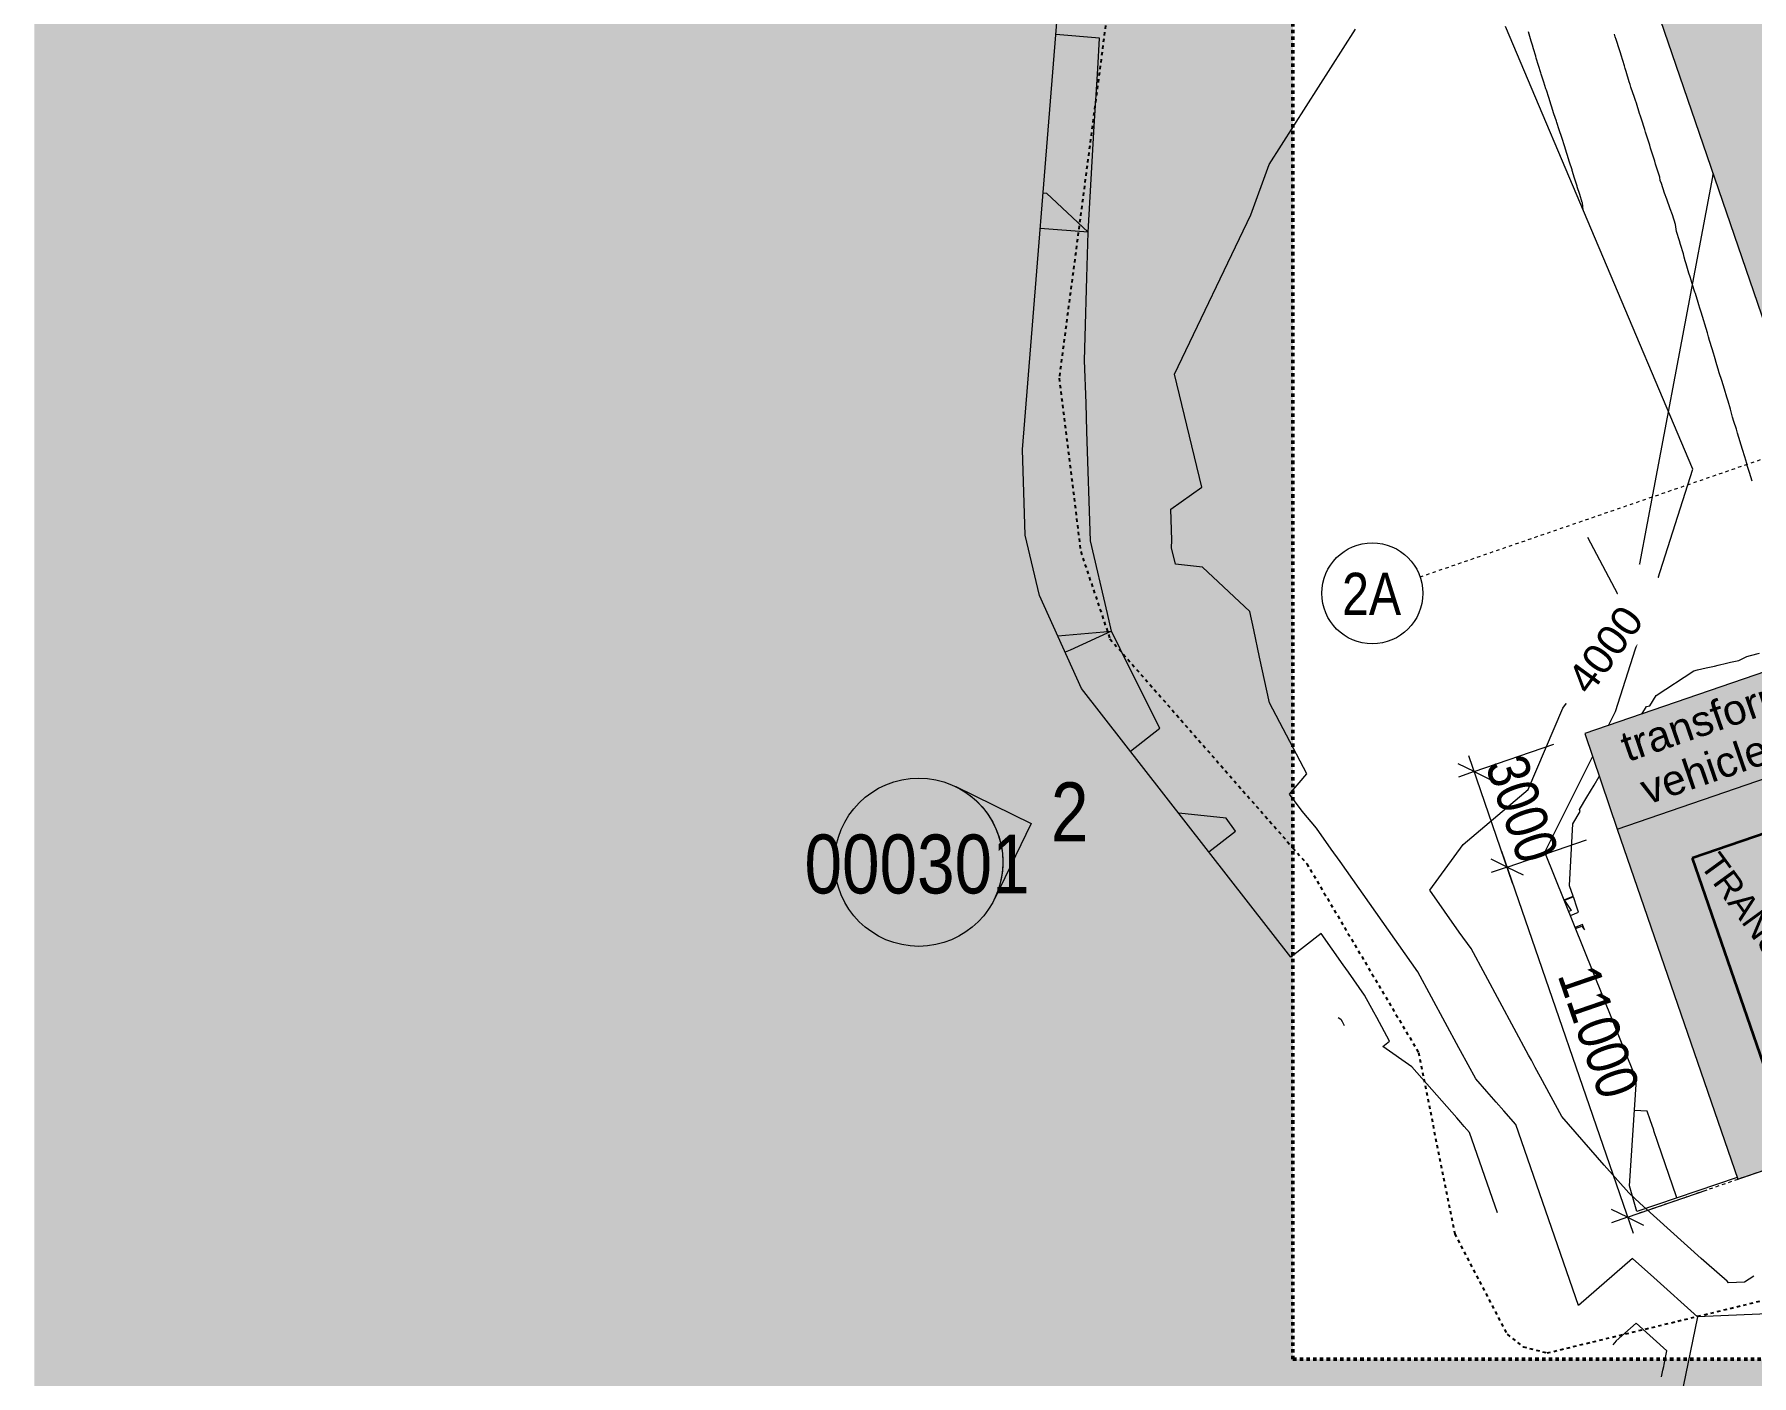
# Model space of a CAD drawing. Header units: metres. Extents: x -2515 to -2174, y 3875 to 4127.
# Drawn here: x -2514.9 to -2463.8, y 3945.5 to 3985.3 of the extents above; entities that cross this region are included whole.
import ezdxf

# ---------------------------------------------------------------- set-up
doc = ezdxf.new("R2010")
doc.units = ezdxf.units.M
for name, pattern in [('BOUNDARY Tighter', [0.008, 0.004, -0.002, 0, -0.002]), ('Dash Medium', [0.0075, 0.0045, -0.003]), ('Grid Line', [0.021, 0.012, -0.003, 0.003, -0.003])]:
    doc.linetypes.add(name, pattern=pattern)
for name, color, linetype, lineweight in [('A-ANNO-DIMS', 211, 'Continuous', 5), ('A-ANNO-DIMS-500', 211, 'Continuous', 5), ('A-DETL', 90, 'Continuous', 5), ('A-DETL-GENF', 92, 'Continuous', 5), ('A-FLOR', 192, 'Continuous', 5), ('A-FLOR-PATT', 8, 'Continuous', 5), ('A-GENM', 13, 'Continuous', 5), ('C-TOPO', 7, 'Continuous', 5), ('C-TOPO-LABL', 7, 'Continuous', 5), ('C-TOPO-MAJR', 7, 'Continuous', 18), ('C-TOPO-MINR', 7, 'Continuous', 5), ('G-ANNO-SYMB', 111, 'Continuous', 5), ('G-ANNO-TEXT', 231, 'Continuous', 5), ('S-GRID', 1, 'Continuous', 5), ('S-GRID-IDEN', 1, 'Continuous', 5)]:
    doc.layers.add(name, color=color, linetype=linetype, lineweight=lineweight)
doc.styles.add('Arial', font='arial.ttf', dxfattribs={"height": 0.9})
doc.styles.add('Arial Narrow', font='ARIALN.TTF', dxfattribs={"height": 1.75})
doc.styles.add('Arial Narrow_1', font='ARIALN.TTF', dxfattribs={"height": 1.25})
doc.styles.add('Arial_4', font='arial.ttf', dxfattribs={"height": 0.75})
doc.dimstyles.new('2_5-CON-Diagonal-_mm__1', dxfattribs={"dimscale": 0.3048, "dimtxt": 1.279289, "dimasz": 2.46063, "dimexe": 1.64042, "dimexo": 0.0625, "dimgap": 0, "dimtad": 1, "dimdec": 0, "dimlfac": 1000, "dimzin": 0, "dimdsep": 46, "dimtxsty": 'Arial Narrow_1', "dimblk1": 'OBLIQUE', "dimblk2": 'OBLIQUE', "dimsah": 1, "dimcen": 0.09, "dimdle": 1.64042, "dimazin": 0, "dimtfac": 1, "dimtdec": 4, "dimtix": 1, "dimtmove": 0, "dimatfit": 3, "dimfxl": 8.2021, "dimfxlon": 1, "dimtvp": 1, "dimtolj": 1, "dimtzin": 0, "dimlwd": 15, "dimlwe": 15, "dimarcsym": 2})

# ---------------------------------------------------------------- blocks, each defined once
blk = doc.blocks.new('Generic Models 3 - Generic Models 2-971299-GA - TENANCY PLAN')
at = {"layer": 'A-GENM'}
blk.add_hatch(color=7, dxfattribs=at).paths.add_polyline_path([(-2397.253, 3964.35), (-2394.151, 3965.449), (-2396.794, 3972.914), (-2399.897, 3971.816), (-2397.732, 3965.704)])
at = {"layer": 'A-GENM', "color": 250, "lineweight": 35}
for p, q in [((-2396.794, 3972.914), (-2399.897, 3971.816)), ((-2394.151, 3965.449), (-2396.794, 3972.914)), ((-2399.897, 3971.816), (-2397.253, 3964.35)), ((-2397.253, 3964.35), (-2394.151, 3965.449))]:
    blk.add_line(p, q, dxfattribs=at)
blk = doc.blocks.new('Elevation - Black 2-3055161-GA - TENANCY PLAN')
at = {"layer": 'G-ANNO-SYMB'}
blk.add_circle((0, 0), 0.005, dxfattribs=at)
blk = doc.blocks.new('Elevation - Black 2-3055010-GA - TENANCY PLAN')
at = {"layer": 'G-ANNO-SYMB'}
h = blk.add_hatch(color=256, dxfattribs=at)
edge = h.paths.add_edge_path()
edge.add_line((-0.00354, 0.00354), (0, 0.00707))
edge.add_line((0, 0.00707), (0.00354, 0.00354))
edge.add_arc((0, 0), 0.005, 45, 135)
for p, q in [((0, 0.00707), (-0.00354, 0.00354)), ((0, 0.00707), (-0.00354, 0.00354)), ((0.00354, 0.00354), (0, 0.00707)), ((0.00354, 0.00354), (0, 0.00707))]:
    blk.add_line(p, q, dxfattribs=at)
blk.add_arc((0, 0), 0.005, 45, 135, dxfattribs=at)
blk.add_arc((0, 0), 0.005, 45, 135, dxfattribs=at)
blk = doc.blocks.new('Grid - A1-3055139-GA - TENANCY PLAN')
at = {"layer": 'S-GRID-IDEN'}
blk.add_circle((0, 0), 0.003, dxfattribs=at)
blk = doc.blocks.new('DIMBLOCK25-GA - TENANCY PLAN')
at = {"layer": 'A-ANNO-DIMS-500', "lineweight": 15}
for p, q in [((-2471.11, 3960.563), (-2468.746, 3961.377)), ((-2471.11, 3960.563), (-2471.586, 3960.796)), ((-2471.272, 3961.036), (-2467.369, 3949.689)), ((-2471.11, 3960.563), (-2471.583, 3960.401)), ((-2471.11, 3960.563), (-2470.633, 3960.331)), ((-2467.532, 3950.162), (-2465.168, 3950.975)), ((-2467.532, 3950.162), (-2468.008, 3950.394)), ((-2467.532, 3950.162), (-2468.004, 3949.999)), ((-2467.532, 3950.162), (-2467.055, 3949.929))]:
    blk.add_line(p, q, dxfattribs=at)
at = {"layer": 'A-ANNO-DIMS-500', "color": 0, "lineweight": 15, "insert": (-2468.437, 3957.76), "char_height": 1.25, "width": 4.75164, "attachment_point": 1, "rotation": 288.9831, "line_spacing_factor": 0.974696, "style": 'Arial Narrow_1'}
blk.add_mtext('11000', dxfattribs=at)
blk = doc.blocks.new('_Oblique')
at = {"color": 0, "linetype": 'ByBlock', "lineweight": -2}
blk.add_line((-0.5, -0.5), (0.5, 0.5), dxfattribs=at)
blk = doc.blocks.new('DIMBLOCK27-GA - TENANCY PLAN')
at = {"layer": 'A-ANNO-DIMS-500', "lineweight": 15}
for p, q in [((-2470.947, 3960.091), (-2472.248, 3963.873)), ((-2472.086, 3963.4), (-2469.722, 3964.213)), ((-2472.086, 3963.4), (-2472.562, 3963.633)), ((-2472.086, 3963.4), (-2472.558, 3963.238)), ((-2472.086, 3963.4), (-2471.609, 3963.168)), ((-2471.11, 3960.563), (-2468.746, 3961.377)), ((-2471.11, 3960.563), (-2471.586, 3960.796)), ((-2471.11, 3960.563), (-2471.583, 3960.401)), ((-2471.11, 3960.563), (-2470.633, 3960.331))]:
    blk.add_line(p, q, dxfattribs=at)
at = {"layer": 'A-ANNO-DIMS-500', "color": 0, "lineweight": 15, "insert": (-2470.585, 3964.005), "char_height": 1.25, "width": 3.80132, "attachment_point": 1, "rotation": 288.9831, "line_spacing_factor": 0.974696, "style": 'Arial Narrow_1'}
blk.add_mtext('3000', dxfattribs=at)

msp = doc.modelspace()

# ---------------------------------------------------------------- hatches: boundary and pattern name
at = {"layer": 'A-DETL-GENF', "transparency": 33554585}
h = msp.add_hatch(color=7, dxfattribs=at)
h.paths.add_polyline_path([(-2302.0185, 3892.4128), (-2174.3113, 3892.4128), (-2174.3113, 4126.8955), (-2514.8637, 4126.8955), (-2514.8637, 3892.4128), (-2344.5875, 3892.4128)])
h.paths.add_polyline_path([(-2500.3708, 3896.9439), (-2507.4708, 3896.9439), (-2507.4708, 3904.3439), (-2500.3708, 3904.3439), (-2500.3708, 3903.4974)])
h.paths.add_polyline_path([(-2443.0284, 3945.9439), (-2477.4708, 3945.9439), (-2477.4708, 4057.0406), (-2355.409, 4057.0406), (-2355.409, 4059.8908), (-2213.309, 4059.8908), (-2213.309, 3949.0908), (-2338.4583, 3949.0908), (-2338.4583, 3945.9439), (-2441.6982, 3945.9439)])
at = {"layer": 'A-FLOR-PATT'}
for points in [[(-2459.3166, 3964.6203), (-2460.1269, 3985.4981), (-2467.3261, 3987.999), (-2459.6826, 3965.6886)], [(-2467.8366, 3961.6894), (-2459.3166, 3964.6203), (-2460.2889, 3967.4583), (-2468.8035, 3964.5293), (-2467.9508, 3962.0248)]]:
    msp.add_hatch(color=253, dxfattribs=at).paths.add_polyline_path(points)
h = msp.add_hatch(color=254, dxfattribs=at)
h.paths.add_polyline_path([(-2464.2584, 3951.2877), (-2457.6391, 3953.5647), (-2461.2172, 3963.9664), (-2467.8365, 3961.6894), (-2464.313, 3951.4464)])
h.paths.add_polyline_path([(-2463.0288, 3953.3392), (-2465.6072, 3960.8272), (-2462.4953, 3961.8987), (-2459.917, 3954.4107), (-2461.6524, 3953.8131)])

# ---------------------------------------------------------------- linework, layer by layer
at = {"layer": 'A-DETL', "linetype": 'Dash Medium', "lineweight": 50}
for p, q in [((-2477.4708, 4057.0406), (-2477.4708, 3945.9439)), ((-2477.4708, 3945.9439), (-2338.4583, 3945.9439))]:
    msp.add_line(p, q, dxfattribs=at)
at = {"layer": 'A-DETL', "linetype": 'BOUNDARY Tighter', "lineweight": 25}
for p, q in [((-2482.5968, 3988.9366), (-2484.4176, 3975.0941)), ((-2484.4176, 3975.0941), (-2483.7769, 3969.9366)), ((-2483.7769, 3969.9366), (-2482.9092, 3967.3428)), ((-2482.9092, 3967.3428), (-2477.4708, 3961.1328)), ((-2477.4708, 3961.1328), (-2477.0585, 3960.6619)), ((-2477.0585, 3960.6619), (-2473.7415, 3955.0537)), ((-2473.7415, 3955.0537), (-2472.666, 3949.6656)), ((-2472.666, 3949.6656), (-2471.1108, 3946.6831)), ((-2469.9193, 3946.129), (-2459.6514, 3948.6289)), ((-2471.1108, 3946.6831), (-2470.6346, 3946.311)), ((-2470.6346, 3946.311), (-2469.9193, 3946.129))]:
    msp.add_line(p, q, dxfattribs=at)
at = {"layer": 'A-FLOR'}
for p, q in [((-2460.2889, 3967.4583), (-2467.3261, 3987.999)), ((-2460.2889, 3967.4583), (-2468.8035, 3964.5293)), ((-2468.8035, 3964.5293), (-2467.8366, 3961.6894)), ((-2467.8366, 3961.6894), (-2459.3166, 3964.6203)), ((-2467.8365, 3961.6894), (-2464.2584, 3951.2877)), ((-2464.2584, 3951.2877), (-2457.6391, 3953.5647))]:
    msp.add_line(p, q, dxfattribs=at)
at = {"layer": 'C-TOPO'}
for p, q in [((-2485.5046, 3972.9713), (-2483.6792, 3995.7826)), ((-2465.5954, 3972.3862), (-2471.1566, 3985.5448)), ((-2485.4228, 3970.4255), (-2485.5046, 3972.9713)), ((-2467.8882, 3965.1894), (-2465.5954, 3972.3862)), ((-2485.0048, 3968.6376), (-2485.4228, 3970.4255)), ((-2483.7537, 3965.8732), (-2485.0048, 3968.6376)), ((-2477.5361, 3957.8931), (-2483.7537, 3965.8732)), ((-2468.0977, 3964.7721), (-2467.8882, 3965.1894)), ((-2469.9889, 3961.005), (-2468.5675, 3963.8363)), ((-2467.6665, 3955.2567), (-2469.9889, 3961.005)), ((-2467.2626, 3954.257), (-2467.6665, 3955.2567)), ((-2467.4693, 3951.097), (-2467.2626, 3954.257)), ((-2467.2505, 3950.3294), (-2467.4693, 3951.097)), ((-2464.2776, 3951.3437), (-2467.2505, 3950.3294))]:
    msp.add_line(p, q, dxfattribs=at)
at = {"layer": 'C-TOPO-MAJR', "color": 254, "lineweight": 13}
for p, q in [((-2483.2167, 3985.1972), (-2484.5179, 3985.3013)), ((-2483.2688, 3984.2844), (-2483.2167, 3985.1972)), ((-2483.3755, 3982.5808), (-2483.2688, 3984.2844)), ((-2483.5585, 3979.4259), (-2483.3755, 3982.5808)), ((-2467.4672, 3968.002), (-2465.0011, 3981.0723)), ((-2465.001, 3981.0728), (-2464.984, 3981.1629)), ((-2484.8946, 3980.5935), (-2484.7925, 3980.5854)), ((-2484.7925, 3980.5854), (-2483.5585, 3979.4259)), ((-2483.5585, 3979.4259), (-2484.979, 3979.5396)), ((-2483.5969, 3978.0837), (-2483.5585, 3979.4259)), ((-2483.6458, 3976.3198), (-2483.5969, 3978.0837)), ((-2483.6608, 3975.6133), (-2483.6458, 3976.3198)), ((-2483.6168, 3974.3509), (-2483.6608, 3975.6133)), ((-2483.593, 3973.506), (-2483.6168, 3974.3509)), ((-2483.4887, 3970.2589), (-2483.593, 3973.506)), ((-2482.9836, 3968.102), (-2483.4887, 3970.2589)), ((-2482.8604, 3967.5716), (-2482.9836, 3968.102)), ((-2484.46, 3967.4338), (-2482.8604, 3967.5716)), ((-2482.8604, 3967.5716), (-2484.0896, 3967.013)), ((-2482.3435, 3966.5285), (-2482.8604, 3967.5716)), ((-2484.0896, 3967.013), (-2484.2398, 3966.9473)), ((-2481.4244, 3964.6918), (-2482.3435, 3966.5285)), ((-2482.301, 3964.0088), (-2481.4244, 3964.6918)), ((-2479.4595, 3962.0171), (-2480.8621, 3962.1619)), ((-2479.1773, 3961.6347), (-2479.4595, 3962.0171)), ((-2479.97, 3961.017), (-2479.1773, 3961.6347)), ((-2467.1615, 3950.5787), (-2467.4881, 3950.8877)), ((-2466.5208, 3945.4195), (-2466.4823, 3945.6128)), ((-2466.4823, 3945.6128), (-2466.4561, 3945.7273)), ((-2466.4561, 3945.7273), (-2466.4469, 3945.7854))]:
    msp.add_line(p, q, dxfattribs=at)
at = {"layer": 'C-TOPO-MAJR', "color": 251, "lineweight": 13}
for p, q in [((-2470.3946, 3985.1051), (-2470.4764, 3985.3786)), ((-2470.3568, 3984.9886), (-2470.3946, 3985.1051)), ((-2470.3271, 3984.8786), (-2470.3568, 3984.9886)), ((-2470.2603, 3984.6539), (-2470.3271, 3984.8786)), ((-2470.2439, 3984.6024), (-2470.2603, 3984.6539)), ((-2470.1768, 3984.3843), (-2470.2439, 3984.6024)), ((-2470.1105, 3984.1672), (-2470.1768, 3984.3843)), ((-2470.0955, 3984.1211), (-2470.1105, 3984.1672)), ((-2470.0182, 3983.8847), (-2470.0955, 3984.1211)), ((-2469.9551, 3983.6873), (-2470.0182, 3983.8847)), ((-2469.9418, 3983.6441), (-2469.9551, 3983.6873)), ((-2469.8711, 3983.4263), (-2469.9418, 3983.6441)), ((-2469.7995, 3983.2058), (-2469.8711, 3983.4263)), ((-2469.7885, 3983.1679), (-2469.7995, 3983.2058)), ((-2469.7175, 3982.9493), (-2469.7885, 3983.1679)), ((-2469.6444, 3982.7249), (-2469.7175, 3982.9493)), ((-2469.633, 3982.6916), (-2469.6444, 3982.7249)), ((-2469.5608, 3982.4693), (-2469.633, 3982.6916)), ((-2469.4875, 3982.2438), (-2469.5608, 3982.4693)), ((-2469.4784, 3982.2151), (-2469.4875, 3982.2438)), ((-2469.4054, 3981.9905), (-2469.4784, 3982.2151)), ((-2469.3313, 3981.7624), (-2469.4054, 3981.9905)), ((-2469.3237, 3981.7385), (-2469.3313, 3981.7624)), ((-2469.2526, 3981.5106), (-2469.3237, 3981.7385)), ((-2469.1799, 3981.2779), (-2469.2526, 3981.5106)), ((-2469.174, 3981.2595), (-2469.1799, 3981.2779)), ((-2469.1022, 3981.0291), (-2469.174, 3981.2595)), ((-2469.0286, 3980.793), (-2469.1022, 3981.0291)), ((-2469.0245, 3980.7802), (-2469.0286, 3980.793)), ((-2468.9492, 3980.5437), (-2469.0245, 3980.7802)), ((-2468.8746, 3980.309), (-2468.9492, 3980.5437)), ((-2468.8722, 3980.3015), (-2468.8746, 3980.309)), ((-2468.8477, 3980.0816), (-2468.8722, 3980.3015)), ((-2467.4672, 3968.002), (-2468.7122, 3970.3583)), ((-2468.7919, 3966.1898), (-2467.4672, 3968.002)), ((-2469.4525, 3965.2848), (-2468.7919, 3966.1898)), ((-2470.4838, 3962.8693), (-2469.4525, 3965.2848)), ((-2472.4152, 3961.232), (-2470.4838, 3962.8693)), ((-2473.4076, 3959.8753), (-2472.4152, 3961.232)), ((-2472.5302, 3958.6316), (-2473.4076, 3959.8753)), ((-2472.182, 3958.1438), (-2472.5302, 3958.6316)), ((-2476.6357, 3958.5946), (-2477.5361, 3957.8931)), ((-2475.9808, 3957.6644), (-2476.6357, 3958.5946)), ((-2470.472, 3954.9806), (-2472.182, 3958.1438)), ((-2475.8198, 3957.4389), (-2475.9808, 3957.6644)), ((-2475.3414, 3956.7599), (-2475.8198, 3957.4389)), ((-2475.0698, 3956.2587), (-2475.3414, 3956.7599)), ((-2476.1318, 3956.0907), (-2476.0447, 3956.0453)), ((-2474.9807, 3956.0907), (-2475.0698, 3956.2587)), ((-2474.6017, 3955.3948), (-2474.9807, 3956.0907)), ((-2476.0447, 3956.0453), (-2476.0062, 3955.9742)), ((-2476.0062, 3955.9742), (-2475.9467, 3955.8532)), ((-2474.8041, 3955.2371), (-2474.6017, 3955.3948)), ((-2473.9367, 3954.6341), (-2474.8041, 3955.2371)), ((-2472.6068, 3953.1127), (-2473.9367, 3954.6341)), ((-2470.3871, 3954.8238), (-2470.472, 3954.9806)), ((-2470.2748, 3954.6142), (-2470.3871, 3954.8238)), ((-2470.1153, 3954.3222), (-2470.2748, 3954.6142)), ((-2469.4812, 3953.1519), (-2470.1153, 3954.3222)), ((-2472.4866, 3952.9739), (-2472.6068, 3953.1127)), ((-2468.2225, 3951.7111), (-2469.4812, 3953.1519)), ((-2472.3851, 3952.8591), (-2472.4866, 3952.9739)), ((-2472.2268, 3952.678), (-2472.3851, 3952.8591)), ((-2471.3966, 3950.2871), (-2472.2268, 3952.678)), ((-2467.4881, 3950.8877), (-2468.2225, 3951.7111)), ((-2465.342, 3948.9399), (-2467.1615, 3950.5787)), ((-2465.1878, 3948.7984), (-2465.342, 3948.9399)), ((-2464.5726, 3948.2577), (-2465.1878, 3948.7984)), ((-2463.7815, 3948.4148), (-2464.0527, 3948.2327)), ((-2464.5324, 3948.2107), (-2464.5726, 3948.2577)), ((-2464.0527, 3948.2327), (-2464.5324, 3948.2107)), ((-2467.2774, 3947.0107), (-2467.868, 3946.4933)), ((-2466.3641, 3946.1882), (-2467.2774, 3947.0107)), ((-2467.868, 3946.4933), (-2467.9677, 3946.3732)), ((-2466.4469, 3945.7854), (-2466.3641, 3946.1882))]:
    msp.add_line(p, q, dxfattribs=at)
at = {"layer": 'C-TOPO-MINR', "color": 252}
for p, q in [((-2478.1795, 3981.4425), (-2475.6115, 3985.4628)), ((-2467.8979, 3985.2333), (-2467.9222, 3985.3124)), ((-2467.8739, 3985.1546), (-2467.8979, 3985.2333)), ((-2467.773, 3984.845), (-2467.8739, 3985.1546)), ((-2467.7449, 3984.7589), (-2467.773, 3984.845)), ((-2467.7219, 3984.6869), (-2467.7449, 3984.7589)), ((-2467.6241, 3984.3681), (-2467.7219, 3984.6869)), ((-2467.5982, 3984.2883), (-2467.6241, 3984.3681)), ((-2467.5719, 3984.2075), (-2467.5982, 3984.2883)), ((-2467.4818, 3983.897), (-2467.5719, 3984.2075)), ((-2467.4557, 3983.8165), (-2467.4818, 3983.897)), ((-2467.4288, 3983.7338), (-2467.4557, 3983.8165)), ((-2467.3234, 3983.4258), (-2467.4288, 3983.7338)), ((-2467.2966, 3983.3435), (-2467.3234, 3983.4258)), ((-2467.2695, 3983.2599), (-2467.2966, 3983.3435)), ((-2467.1729, 3982.9545), (-2467.2695, 3983.2599)), ((-2467.1458, 3982.8709), (-2467.1729, 3982.9545)), ((-2467.1182, 3982.786), (-2467.1458, 3982.8709)), ((-2467.0224, 3982.4831), (-2467.1182, 3982.786)), ((-2466.9958, 3982.3978), (-2467.0224, 3982.4831)), ((-2466.9686, 3982.3108), (-2466.9958, 3982.3978)), ((-2466.8738, 3982.0108), (-2466.9686, 3982.3108)), ((-2466.8467, 3981.9242), (-2466.8738, 3982.0108)), ((-2466.819, 3981.8354), (-2466.8467, 3981.9242)), ((-2466.7251, 3981.5384), (-2466.819, 3981.8354)), ((-2466.6967, 3981.449), (-2466.7251, 3981.5384)), ((-2466.6685, 3981.3603), (-2466.6967, 3981.449)), ((-2466.5755, 3981.0661), (-2466.6685, 3981.3603)), ((-2466.5644, 3980.9669), (-2466.5755, 3981.0661)), ((-2466.5265, 3980.8771), (-2466.5644, 3980.9669)), ((-2466.4349, 3980.5872), (-2466.5265, 3980.8771)), ((-2466.3611, 3980.4126), (-2466.4349, 3980.5872)), ((-2466.2696, 3980.1235), (-2466.3611, 3980.4126)), ((-2466.1943, 3979.9452), (-2466.2696, 3980.1235)), ((-2466.1031, 3979.6571), (-2466.1943, 3979.9452)), ((-2466.0751, 3979.4518), (-2466.1031, 3979.6571)), ((-2465.9864, 3979.171), (-2466.0751, 3979.4518)), ((-2465.9604, 3979.0641), (-2465.9864, 3979.171)), ((-2465.8728, 3978.7868), (-2465.9604, 3979.0641)), ((-2465.8496, 3978.6911), (-2465.8728, 3978.7868)), ((-2465.8233, 3978.5816), (-2465.8496, 3978.6911)), ((-2465.7939, 3978.4863), (-2465.8233, 3978.5816)), ((-2465.7085, 3978.2156), (-2465.7939, 3978.4863)), ((-2465.6739, 3978.104), (-2465.7085, 3978.2156)), ((-2465.6439, 3978.002), (-2465.6739, 3978.104)), ((-2465.5602, 3977.7367), (-2465.6439, 3978.002)), ((-2465.5316, 3977.6487), (-2465.5602, 3977.7367)), ((-2465.514, 3977.6029), (-2465.5316, 3977.6487)), ((-2465.4316, 3977.3418), (-2465.514, 3977.6029)), ((-2465.4126, 3977.2696), (-2465.4316, 3977.3418)), ((-2465.3842, 3977.1726), (-2465.4126, 3977.2696)), ((-2465.3477, 3977.0495), (-2465.3842, 3977.1726)), ((-2465.2672, 3976.7945), (-2465.3477, 3977.0495)), ((-2465.2392, 3976.6943), (-2465.2672, 3976.7945)), ((-2465.1598, 3976.4428), (-2465.2392, 3976.6943)), ((-2465.1241, 3976.3182), (-2465.1598, 3976.4428)), ((-2465.0952, 3976.2147), (-2465.1241, 3976.3182)), ((-2465.0173, 3975.9662), (-2465.0952, 3976.2147)), ((-2464.9813, 3975.8383), (-2465.0173, 3975.9662)), ((-2464.9513, 3975.7329), (-2464.9813, 3975.8383)), ((-2464.8747, 3975.4915), (-2464.9513, 3975.7329)), ((-2464.8376, 3975.361), (-2464.8747, 3975.4915)), ((-2464.8071, 3975.2541), (-2464.8376, 3975.361)), ((-2464.7277, 3975.0211), (-2464.8071, 3975.2541)), ((-2464.6899, 3974.89), (-2464.7277, 3975.0211)), ((-2464.6533, 3974.7651), (-2464.6899, 3974.89)), ((-2464.5834, 3974.524), (-2464.6533, 3974.7651)), ((-2464.5462, 3974.4073), (-2464.5834, 3974.524)), ((-2464.4759, 3974.1749), (-2464.5462, 3974.4073)), ((-2464.4428, 3974.0499), (-2464.4759, 3974.1749)), ((-2464.4082, 3973.9303), (-2464.4428, 3974.0499)), ((-2464.371, 3973.803), (-2464.4082, 3973.9303)), ((-2464.2966, 3973.5756), (-2464.371, 3973.803)), ((-2464.2611, 3973.453), (-2464.2966, 3973.5756)), ((-2464.2236, 3973.3244), (-2464.2611, 3973.453)), ((-2464.1533, 3973.1011), (-2464.2236, 3973.3244)), ((-2464.117, 3972.9755), (-2464.1533, 3973.1011)), ((-2464.0476, 3972.7551), (-2464.117, 3972.9755)), ((-2463.9893, 3972.5545), (-2464.0476, 3972.7551)), ((-2463.9734, 3972.4997), (-2463.9893, 3972.5545)), ((-2463.908, 3972.2908), (-2463.9734, 3972.4997)), ((-2463.8277, 3972.0317), (-2463.908, 3972.2908)), ((-2464.226, 3966.7055), (-2463.9918, 3966.8219)), ((-2463.9918, 3966.8219), (-2463.882, 3966.8493)), ((-2463.882, 3966.8493), (-2463.6062, 3966.9181)), ((-2466.6803, 3965.6606), (-2465.5606, 3966.3974)), ((-2465.5606, 3966.3974), (-2465.449, 3966.4248)), ((-2465.449, 3966.4248), (-2465.199, 3966.4855)), ((-2465.199, 3966.4855), (-2464.9512, 3966.5362)), ((-2464.9512, 3966.5362), (-2464.8378, 3966.5658)), ((-2464.8378, 3966.5658), (-2464.5897, 3966.6213)), ((-2464.5897, 3966.6213), (-2464.4735, 3966.6503)), ((-2464.4735, 3966.6503), (-2464.226, 3966.7055)), ((-2467.1101, 3965.1118), (-2466.9721, 3965.3356)), ((-2466.9721, 3965.3356), (-2466.8689, 3965.3606)), ((-2466.8689, 3965.3606), (-2466.6803, 3965.6606)), ((-2477.5724, 3962.7335), (-2477.0576, 3963.3366)), ((-2468.5275, 3962.996), (-2468.3711, 3963.2593)), ((-2477.1971, 3962.2249), (-2477.5724, 3962.7335)), ((-2468.7395, 3962.6393), (-2468.5275, 3962.996)), ((-2476.7743, 3961.7192), (-2477.1971, 3962.2249)), ((-2469.1615, 3961.8509), (-2468.9377, 3962.2199)), ((-2468.9564, 3962.2742), (-2468.7395, 3962.6393)), ((-2468.9377, 3962.2199), (-2468.9564, 3962.2742)), ((-2476.3369, 3961.0991), (-2476.7743, 3961.7192)), ((-2469.2577, 3960.0182), (-2469.1615, 3961.8509)), ((-2476.0739, 3960.7265), (-2476.3369, 3961.0991)), ((-2473.7634, 3957.4515), (-2476.0739, 3960.7265)), ((-2469.4169, 3959.5893), (-2469.1475, 3959.6982)), ((-2469.1415, 3959.6809), (-2469.4063, 3959.5739)), ((-2469.2545, 3960.009), (-2469.2577, 3960.0182)), ((-2469.1475, 3959.6982), (-2469.2545, 3960.009)), ((-2469.0272, 3959.3487), (-2469.1415, 3959.6809)), ((-2469.4063, 3959.5739), (-2469.2026, 3959.2779)), ((-2469.2026, 3959.2779), (-2469.2787, 3959.2471)), ((-2469.2296, 3959.1258), (-2468.9845, 3959.2248)), ((-2468.9845, 3959.2248), (-2469.0272, 3959.3487)), ((-2468.8678, 3958.8577), (-2469.0858, 3958.7697)), ((-2469.0729, 3958.7378), (-2468.893, 3958.8105)), ((-2468.893, 3958.8105), (-2468.8067, 3958.6961)), ((-2468.8569, 3958.825), (-2468.8678, 3958.8577)), ((-2468.8067, 3958.6961), (-2468.8569, 3958.825)), ((-2472.543, 3955.199), (-2473.7634, 3957.4515)), ((-2472.4916, 3955.1053), (-2472.543, 3955.199)), ((-2472.0414, 3954.2733), (-2472.4916, 3955.1053)), ((-2471.709, 3953.893), (-2472.0414, 3954.2733)), ((-2471.4385, 3953.5808), (-2471.709, 3953.893)), ((-2471.2102, 3953.3224), (-2471.4385, 3953.5808)), ((-2470.854, 3952.9149), (-2471.2102, 3953.3224)), ((-2466.9474, 3953.3096), (-2467.323, 3953.3342)), ((-2466.8614, 3953.0599), (-2466.9474, 3953.3096)), ((-2466.7531, 3952.7455), (-2466.8614, 3953.0599)), ((-2468.986, 3947.5355), (-2470.854, 3952.9149)), ((-2466.7459, 3952.7246), (-2466.7531, 3952.7455)), ((-2466.6394, 3952.4116), (-2466.7459, 3952.7246)), ((-2466.6284, 3952.3796), (-2466.6394, 3952.4116)), ((-2466.6174, 3952.3477), (-2466.6284, 3952.3796)), ((-2466.0855, 3950.7957), (-2466.6174, 3952.3477)), ((-2466.0648, 3950.734), (-2466.0855, 3950.7957)), ((-2467.3868, 3948.9365), (-2468.986, 3947.5355)), ((-2466.7489, 3948.3709), (-2467.3868, 3948.9365)), ((-2465.4483, 3947.1995), (-2466.7489, 3948.3709)), ((-2465.4483, 3947.1995), (-2465.8738, 3945.128)), ((-2462.9111, 3947.3157), (-2465.4483, 3947.1995))]:
    msp.add_line(p, q, dxfattribs=at)
at = {"layer": 'C-TOPO-MINR', "color": 9}
for p, q in [((-2478.7227, 3979.9445), (-2478.1795, 3981.4425)), ((-2480.9893, 3975.2139), (-2478.7227, 3979.9445)), ((-2480.1796, 3971.8494), (-2480.9893, 3975.2139)), ((-2481.097, 3971.1982), (-2480.1796, 3971.8494)), ((-2481.0674, 3970.2776), (-2481.097, 3971.1982)), ((-2481.0758, 3970.0479), (-2481.0674, 3970.2776)), ((-2480.9581, 3969.5674), (-2481.0758, 3970.0479)), ((-2480.1599, 3969.4744), (-2480.9581, 3969.5674)), ((-2478.7564, 3968.1594), (-2480.1599, 3969.4744)), ((-2478.6386, 3967.6167), (-2478.7564, 3968.1594)), ((-2478.4607, 3966.8035), (-2478.6386, 3967.6167)), ((-2478.1711, 3965.444), (-2478.4607, 3966.8035)), ((-2477.0576, 3963.3366), (-2478.1711, 3965.444))]:
    msp.add_line(p, q, dxfattribs=at)

# ---------------------------------------------------------------- block references
at = {"layer": 'A-GENM', "rotation": 359.5004071202222}
msp.add_blockref('Generic Models 3 - Generic Models 2-971299-GA - TENANCY PLAN', (-100.4339, -31.7631), dxfattribs=at)
at = {"layer": 'G-ANNO-SYMB', "xscale": 499.9999999999995, "yscale": 499.9999999999995, "zscale": 499.9999999999995, "rotation": 19.00040712021893}
msp.add_blockref('Elevation - Black 2-3055161-GA - TENANCY PLAN', (-2488.5889, 3960.709), dxfattribs=at)
at = {"layer": 'G-ANNO-SYMB', "extrusion": (0, 0, -1), "xscale": 499.9999999999995, "yscale": 499.9999999999995, "zscale": 499.9999999999995, "rotation": 70.99959287978095}
msp.add_blockref('Elevation - Black 2-3055010-GA - TENANCY PLAN', (2488.5889, 3960.709), dxfattribs=at)
at = {"layer": 'S-GRID-IDEN', "xscale": 499.9999999999995, "yscale": 499.9999999999995, "zscale": 499.9999999999995, "rotation": 289.0004071202152}
msp.add_blockref('Grid - A1-3055139-GA - TENANCY PLAN', (-2475.1145, 3968.6991), dxfattribs=at)

# ---------------------------------------------------------------- texts
at = {"layer": 'G-ANNO-SYMB', "char_height": 1.75, "attachment_point": 1, "style": 'Arial Narrow'}
for s, insert, width in [('2', (-2484.66, 3963.0812), 1.362869), ('000301', (-2491.9836, 3961.5319), 8.177212)]:
    msp.add_mtext(s, dxfattribs=dict(at, insert=insert, width=width))
at = {"layer": 'G-ANNO-TEXT', "color": 7, "insert": (-2464.8008, 3961.0741), "char_height": 0.75, "width": 9.860756, "attachment_point": 1, "rotation": 306.07538, "style": 'Arial_4'}
msp.add_mtext('TRANSFORMER', dxfattribs=at)
at = {"layer": 'S-GRID-IDEN', "insert": (-2476.0117, 3969.309), "char_height": 1.25, "width": 2.124472, "attachment_point": 1, "style": 'Arial Narrow_1'}
msp.add_mtext('2A', dxfattribs=at)

# ---------------------------------------------------------------- dimensions: what is measured, and where the dimension line sits
at = {"layer": 'A-ANNO-DIMS', "lineweight": 15}
for base, p2, override, picture, middle in [((-2472.0857, 3963.4003), (-2469.7216, 3964.2135), {"dimpost": '<>', "dimfxl": 3}, 'DIMBLOCK27-GA - TENANCY PLAN', (-2470.9942, 3962.1894)), ((-2467.5316, 3950.1617), (-2465.1676, 3950.9749), {"dimpost": '<>', "dimfxl": 11}, 'DIMBLOCK25-GA - TENANCY PLAN', (-2468.7172, 3955.5701))]:
    dim = msp.add_linear_dim(base=base, p1=(-2468.7458, 3961.3766), p2=p2, angle=288.98314, dimstyle='2_5-CON-Diagonal-_mm__1', override=override, dxfattribs=at)
    dim.commit()
    dim.dimension.update_dxf_attribs({"geometry": picture, "text_midpoint": middle})

# ---------------------------------------------------------------- next in the draw order: texts
at = {"layer": 'C-TOPO-LABL', "insert": (-2469.5884, 3965.8832), "char_height": 0.9, "width": 4.170193, "attachment_point": 1, "rotation": 53.83435, "line_spacing_factor": 0.941778, "style": 'Arial', "bg_fill": 3, "box_fill_scale": 1.25, "bg_fill_color": 256, "bg_fill_true_color": 13158600, "bg_fill_transparency": 0}
msp.add_mtext(' 4000 ', dxfattribs=at)

# ---------------------------------------------------------------- next in the draw order: linework, layer by layer
at = {"layer": 'S-GRID', "linetype": 'Grid Line'}
for p, q in [((-2473.6962, 3969.1875), (-2347.0935, 4012.7813)), ((-2340.582, 3993.8709), (-2467.1847, 3950.2771))]:
    msp.add_line(p, q, dxfattribs=at)

# ---------------------------------------------------------------- next in the draw order: texts
at = {"layer": 'G-ANNO-TEXT', "color": 7, "char_height": 0.9, "attachment_point": 1, "rotation": 19.00041, "style": 'Arial'}
for s, insert, width in [('transformer ', (-2467.8233, 3964.53), 7.896622), ('vehicle bay', (-2467.246, 3963.2597), 7.175103)]:
    msp.add_mtext(s, dxfattribs=dict(at, insert=insert, width=width))

doc.saveas('drawing.dxf')
